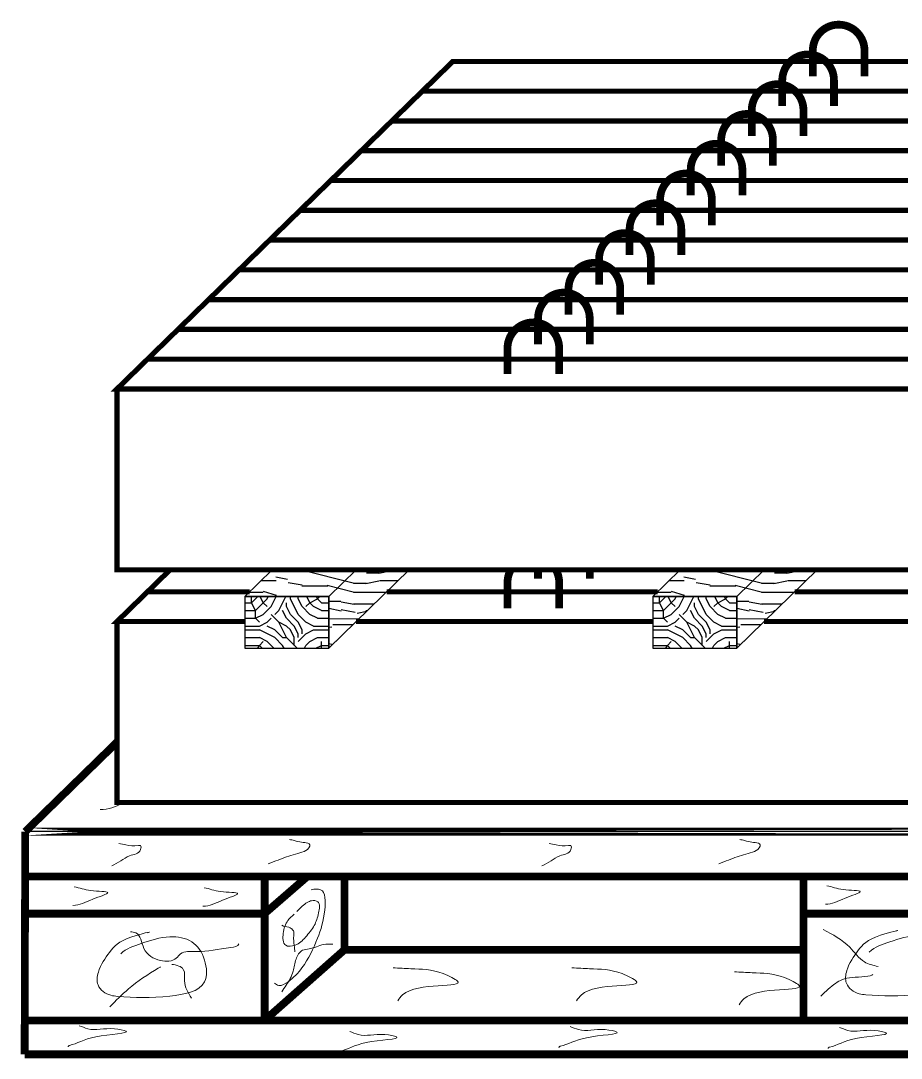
# Model space of a CAD drawing. Header units: millimetres. Extents: x -300689 to 10556, y -104928 to 107291.
# Drawn here: x -24193.1 to -24125, y 30360.6 to 30440.9 of the extents above; entities that cross this region are included whole.
import ezdxf

# ---------------------------------------------------------------- set-up
doc = ezdxf.new("R2010")
doc.units = ezdxf.units.MM
doc.layers.add('линии', color=7, linetype='Continuous')
doc.layers.add('Основная', color=7, linetype='Continuous', lineweight=30)

msp = doc.modelspace()

# ---------------------------------------------------------------- hatches: boundary and pattern name
at = {"layer": 'линии', "linetype": 'ByBlock', "ltscale": 0.25}
h = msp.add_hatch(dxfattribs=at)
h.set_pattern_fill('WOOD_01', color=256, scale=10, style=0, pattern_type=2)
h.set_pattern_definition([(0, (-3265.409, -12.41), (0, 10), [2, -8]), (8.9726, (-3265.3087, -17.80994), (60.000000294, 9.999976256), [1.92354, -190.43029]), (5.7105, (-3265.4087, -17.2099), (90.000001738, 9.999855072), [2.00998, -98.48876]), (344.5779, (-3265.4087, -14.20994), (109.9999951945, -29.9998733882), [3.00832, -297.82377]), (353.6599, (-3265.2087, -10.9099), (10.00000316, 2.043e-05), [1.81108, -88.74276]), (345.0686, (-3264.9087, -16.60994), (39.999999916, -9.999983694), [1.55242, -153.68932]), (348.6901, (-3268.4087, -10.81), (10.00000292, 3.71e-06), [4.07922, -46.91097]), (5.7105, (-3265.3087, -18.7099), (90.000001738, 9.999855072), [1.00499, -99.49375]), (0, (-3265.409, -14.51), (0, 10), [1, -9]), (0, (-3267.409, -13.31), (0, 10), [3, -7]), (11.3099, (-3265.4087, -11.81), (39.99999772, 9.99997436), [1.0198, -49.97039]), (2.7263, (-3266.4087, -15.50994), (200.00000295, 9.999960177), [2.10238, -208.13558]), (352.4054, (-3265.9087, -15.80994), (79.99999858, -9.999936836), [1.51327, -149.81417]), (0, (-3266.409, -19.61), (0, 10), [2, -8]), (358.8309, (-3267.4087, -20.10994), (10.0000018324, 7.6802e-06), [4.90102, -485.201]), (0, (-3267.409, -12.61), (0, 10), [1, -9]), (0, (-3266.409, -11.81), (0, 10), [1, -9]), (0, (-3270.909, -10.91), (0, 10), [1.5, -8.5]), (350.5377, (-3268.2087, -10.41), (10.00000077, 3.876e-06), [3.04138, -57.78624]), (0, (-3271.409, -10.41), (0, 10), [2, -8]), (0, (-3272.509, -19.41), (0, 10), [1.1, -8.9]), (0, (-3267.409, -18.91), (0, 10), [1, -9]), (0, (-3272.509, -18.61), (0, 10), [2.1, -7.9]), (5.4403, (-3267.4087, -18.00994), (99.9999970115, 9.999947836), [2.1095, -208.84072]), (0, (-3267.309, -17.21), (0, 10), [1.9, -8.1]), (0, (-3272.509, -17.01), (0, 10), [1.1, -8.9]), (358.8309, (-3271.3087, -15.40994), (10.0000018324, 7.6802e-06), [4.90102, -485.201]), (0, (-3270.409, -14.51), (0, 10), [1, -9]), (0, (-3271.409, -14.21), (0, 10), [1, -9]), (0, (-3267.409, -14.21), (0, 10), [2, -8]), (0, (-3269.409, -14.01), (0, 10), [1, -9]), (0, (-3271.409, -12.81), (0, 10), [2, -8]), (19.6538, (-3268.7087, -17.00994), (110.000002521, 39.999945747), [1.48661, -147.17406]), (11.3099, (-3270.4087, -14.21), (39.99999772, 9.99997436), [1.0198, -49.97039]), (11.3099, (-3266.4087, -14.71), (39.99999772, 9.99997436), [1.0198, -49.97039]), (5.7105, (-3269.4087, -10.9099), (90.000001738, 9.999855072), [1.00499, -99.49375]), (349.6952, (-3272.5087, -10.2099), (59.99999977, -9.999946967), [1.11803, -110.68535]), (348.6901, (-3271.4087, -19.41), (10.00000292, 3.71e-06), [1.0198, -49.97039]), (90, (-3270.409, -19.61), (-10, 6e-16), [0, -10]), (346.6076, (-3272.5087, -14.00994), (170.0000022497, -39.99969533), [2.1587, -213.71154]), (11.3099, (-3266.4087, -12.61), (39.99999772, 9.99997436), [1.0198, -49.97039]), (10.3048, (-3266.4087, -18.9099), (49.99999788, 9.999960443), [1.11803, -110.68535]), (348.6901, (-3269.4087, -14.51), (10.00000292, 3.71e-06), [1.0198, -49.97039]), (348.6901, (-3268.4087, -14.01), (10.00000292, 3.71e-06), [1.0198, -49.97039]), (341.5651, (-3272.5087, -15.01), (9.9999979, 1.168e-05), [1.26491, -30.35786]), (345.9638, (-3271.4087, -11.61), (9.99999606, 1.244e-05), [4.12311, -37.10794]), (343.3008, (-3269.4087, -10.9099), (69.999999577, -19.99993732), [3.13209, -101.27095]), (0, (-3269.409, -10.41), (0, 10), [1.2, -8.8]), (345.9638, (-3270.4087, -18.61), (9.99999606, 1.244e-05), [4.12311, -37.10794]), (345.9638, (-3271.4087, -17.91), (9.99999606, 1.244e-05), [4.12311, -37.10794]), (345.9638, (-3271.4087, -17.01), (9.99999606, 1.244e-05), [4.12311, -37.10794]), (349.6952, (-3272.5087, -12.6099), (59.99999977, -9.999946967), [1.11803, -110.68535]), (345.9638, (-3269.4087, -12.81), (9.99999606, 1.244e-05), [2.06155, -39.1695]), (349.6952, (-3272.5087, -15.8099), (59.99999977, -9.999946967), [1.11803, -110.68535]), (357.6141, (-3267.3087, -16.50994), (9.9999994592, 1.2264e-05), [2.40208, -237.80615]), (349.6952, (-3268.4087, -14.7099), (59.99999977, -9.999946967), [1.11803, -110.68535]), (12.5288, (-3267.3087, -14.9099), (40.000004785, 9.999993037), [0.92195, -91.27349]), (349.5626, (-3272.5087, -16.30994), (109.9999968247, -19.9998534352), [3.86394, -382.52955]), (351.8699, (-3268.7087, -17.01), (9.99999461, -2.42e-06), [1.41421, -69.29646]), (4.7636, (-3271.4087, -16.0099), (109.999999498, 9.999914496), [2.40832, -118.00762]), (0, (-3269.009, -15.81), (0, 10), [3.1, -6.9]), (344.7449, (-3272.5087, -11.3099), (39.999997121, -9.999983214), [1.14018, -112.87736]), (350.5377, (-3270.4087, -19.61), (10.00000077, 3.876e-06), [3.04138, -57.78624]), (340.0169, (-3272.5087, -17.5099), (29.999998804, -9.999993244), [1.17047, -115.87652]), (0, (-3264.409, -11.61), (0, 10), [0.5, -9.5]), (0, (-3264.409, -16.01), (0, 10), [1, -9]), (11.3099, (-3264.4087, -19.61), (39.99999772, 9.99997436), [1.0198, -49.97039]), (0, (-3264.309, -18.61), (0, 10), [1.8, -8.2]), (343.3008, (-3264.4087, -13.3099), (69.999999577, -19.99993732), [1.04403, -103.35901]), (348.0207, (-3264.3087, -15.40994), (189.9999961126, -40.0109770803), [1.84007, -335.50644]), (90, (-3264.409, -19.61), (-10, 6e-16), [0, -10]), (0, (-3263.409, -19.41), (0, 10), [0.9, -9.1]), (0, (-3263.409, -17.51), (0, 10), [0.9, -9.1]), (0, (-3263.409, -17.01), (0, 10), [0.9, -9.1]), (336.0376, (-3263.4087, -13.6099), (70.000000274, -29.999866517), [0.98489, -97.50362]), (348.5163, (-3263.40871, -12.40994), (49.9999998387, -10.0015547061), [0.91838, -652.15525]), (341.5651, (-3263.4087, -16.01), (9.9999979, 1.168e-05), [0.94868, -30.67408]), (347.4712, (-3263.4087, -11.1099), (50.000003204, -9.99999603), [0.92195, -91.27349])])
h.paths.add_polyline_path([(-24167.192, 30398.4413), (-24173.692, 30398.4413), (-24175.8118, 30396.3736), (-24169.3118, 30396.3736)])
h.paths.add_polyline_path([(-24163.091, 30398.4413), (-24167.192, 30398.4413), (-24169.3118, 30396.3736), (-24169.3118, 30392.3736)])
h = msp.add_hatch(dxfattribs=at)
h.set_pattern_fill('WOOD_01', color=256, scale=10, style=0, pattern_type=2)
h.set_pattern_definition([(0, (-3233.839, -12.41), (0, 10), [2, -8]), (8.9726, (-3233.7387, -17.80994), (60.000000294, 9.999976256), [1.92354, -190.43029]), (5.7105, (-3233.8387, -17.2099), (90.000001738, 9.999855072), [2.00998, -98.48876]), (344.5779, (-3233.8387, -14.20994), (109.9999951945, -29.9998733882), [3.00832, -297.82377]), (353.6599, (-3233.6387, -10.9099), (10.00000316, 2.043e-05), [1.81108, -88.74276]), (345.0686, (-3233.3387, -16.60994), (39.999999916, -9.999983694), [1.55242, -153.68932]), (348.6901, (-3236.8387, -10.81), (10.00000292, 3.71e-06), [4.07922, -46.91097]), (5.7105, (-3233.7387, -18.7099), (90.000001738, 9.999855072), [1.00499, -99.49375]), (0, (-3233.839, -14.51), (0, 10), [1, -9]), (0, (-3235.839, -13.31), (0, 10), [3, -7]), (11.3099, (-3233.8387, -11.81), (39.99999772, 9.99997436), [1.0198, -49.97039]), (2.7263, (-3234.8387, -15.50994), (200.00000295, 9.999960177), [2.10238, -208.13558]), (352.4054, (-3234.3387, -15.80994), (79.99999858, -9.999936836), [1.51327, -149.81417]), (0, (-3234.839, -19.61), (0, 10), [2, -8]), (358.8309, (-3235.8387, -20.10994), (10.0000018324, 7.6802e-06), [4.90102, -485.201]), (0, (-3235.839, -12.61), (0, 10), [1, -9]), (0, (-3234.839, -11.81), (0, 10), [1, -9]), (0, (-3239.339, -10.91), (0, 10), [1.5, -8.5]), (350.5377, (-3236.6387, -10.41), (10.00000077, 3.876e-06), [3.04138, -57.78624]), (0, (-3239.839, -10.41), (0, 10), [2, -8]), (0, (-3240.939, -19.41), (0, 10), [1.1, -8.9]), (0, (-3235.839, -18.91), (0, 10), [1, -9]), (0, (-3240.939, -18.61), (0, 10), [2.1, -7.9]), (5.4403, (-3235.8387, -18.00994), (99.9999970115, 9.999947836), [2.1095, -208.84072]), (0, (-3235.739, -17.21), (0, 10), [1.9, -8.1]), (0, (-3240.939, -17.01), (0, 10), [1.1, -8.9]), (358.8309, (-3239.7387, -15.40994), (10.0000018324, 7.6802e-06), [4.90102, -485.201]), (0, (-3238.839, -14.51), (0, 10), [1, -9]), (0, (-3239.839, -14.21), (0, 10), [1, -9]), (0, (-3235.839, -14.21), (0, 10), [2, -8]), (0, (-3237.839, -14.01), (0, 10), [1, -9]), (0, (-3239.839, -12.81), (0, 10), [2, -8]), (19.6538, (-3237.1387, -17.00994), (110.000002521, 39.999945747), [1.48661, -147.17406]), (11.3099, (-3238.8387, -14.21), (39.99999772, 9.99997436), [1.0198, -49.97039]), (11.3099, (-3234.8387, -14.71), (39.99999772, 9.99997436), [1.0198, -49.97039]), (5.7105, (-3237.8387, -10.9099), (90.000001738, 9.999855072), [1.00499, -99.49375]), (349.6952, (-3240.9387, -10.2099), (59.99999977, -9.999946967), [1.11803, -110.68535]), (348.6901, (-3239.8387, -19.41), (10.00000292, 3.71e-06), [1.0198, -49.97039]), (90, (-3238.839, -19.61), (-10, 6e-16), [0, -10]), (346.6076, (-3240.9387, -14.00994), (170.0000022497, -39.99969533), [2.1587, -213.71154]), (11.3099, (-3234.8387, -12.61), (39.99999772, 9.99997436), [1.0198, -49.97039]), (10.3048, (-3234.8387, -18.9099), (49.99999788, 9.999960443), [1.11803, -110.68535]), (348.6901, (-3237.8387, -14.51), (10.00000292, 3.71e-06), [1.0198, -49.97039]), (348.6901, (-3236.8387, -14.01), (10.00000292, 3.71e-06), [1.0198, -49.97039]), (341.5651, (-3240.9387, -15.01), (9.9999979, 1.168e-05), [1.26491, -30.35786]), (345.9638, (-3239.8387, -11.61), (9.99999606, 1.244e-05), [4.12311, -37.10794]), (343.3008, (-3237.8387, -10.9099), (69.999999577, -19.99993732), [3.13209, -101.27095]), (0, (-3237.839, -10.41), (0, 10), [1.2, -8.8]), (345.9638, (-3238.8387, -18.61), (9.99999606, 1.244e-05), [4.12311, -37.10794]), (345.9638, (-3239.8387, -17.91), (9.99999606, 1.244e-05), [4.12311, -37.10794]), (345.9638, (-3239.8387, -17.01), (9.99999606, 1.244e-05), [4.12311, -37.10794]), (349.6952, (-3240.9387, -12.6099), (59.99999977, -9.999946967), [1.11803, -110.68535]), (345.9638, (-3237.8387, -12.81), (9.99999606, 1.244e-05), [2.06155, -39.1695]), (349.6952, (-3240.9387, -15.8099), (59.99999977, -9.999946967), [1.11803, -110.68535]), (357.6141, (-3235.7387, -16.50994), (9.9999994592, 1.2264e-05), [2.40208, -237.80615]), (349.6952, (-3236.8387, -14.7099), (59.99999977, -9.999946967), [1.11803, -110.68535]), (12.5288, (-3235.7387, -14.9099), (40.000004785, 9.999993037), [0.92195, -91.27349]), (349.5626, (-3240.9387, -16.30994), (109.9999968247, -19.9998534352), [3.86394, -382.52955]), (351.8699, (-3237.1387, -17.01), (9.99999461, -2.42e-06), [1.41421, -69.29646]), (4.7636, (-3239.8387, -16.0099), (109.999999498, 9.999914496), [2.40832, -118.00762]), (0, (-3237.439, -15.81), (0, 10), [3.1, -6.9]), (344.7449, (-3240.9387, -11.3099), (39.999997121, -9.999983214), [1.14018, -112.87736]), (350.5377, (-3238.8387, -19.61), (10.00000077, 3.876e-06), [3.04138, -57.78624]), (340.0169, (-3240.9387, -17.5099), (29.999998804, -9.999993244), [1.17047, -115.87652]), (0, (-3232.839, -11.61), (0, 10), [0.5, -9.5]), (0, (-3232.839, -16.01), (0, 10), [1, -9]), (11.3099, (-3232.8387, -19.61), (39.99999772, 9.99997436), [1.0198, -49.97039]), (0, (-3232.739, -18.61), (0, 10), [1.8, -8.2]), (343.3008, (-3232.8387, -13.3099), (69.999999577, -19.99993732), [1.04403, -103.35901]), (348.0207, (-3232.7387, -15.40994), (189.9999961126, -40.0109770803), [1.84007, -335.50644]), (90, (-3232.839, -19.61), (-10, 6e-16), [0, -10]), (0, (-3231.839, -19.41), (0, 10), [0.9, -9.1]), (0, (-3231.839, -17.51), (0, 10), [0.9, -9.1]), (0, (-3231.839, -17.01), (0, 10), [0.9, -9.1]), (336.0376, (-3231.8387, -13.6099), (70.000000274, -29.999866517), [0.98489, -97.50362]), (348.5163, (-3231.83871, -12.40994), (49.9999998387, -10.0015547061), [0.91838, -652.15525]), (341.5651, (-3231.8387, -16.01), (9.9999979, 1.168e-05), [0.94868, -30.67408]), (347.4712, (-3231.8387, -11.1099), (50.000003204, -9.99999603), [0.92195, -91.27349])])
h.paths.add_polyline_path([(-24135.622, 30398.4413), (-24142.122, 30398.4413), (-24144.2418, 30396.3736), (-24137.7418, 30396.3736)])
h.paths.add_polyline_path([(-24131.521, 30398.4413), (-24135.622, 30398.4413), (-24137.7418, 30396.3736), (-24137.7418, 30392.3736)])
h = msp.add_hatch(dxfattribs=at)
h.set_pattern_fill('TRONCO', color=256, scale=6, style=0, pattern_type=2)
h.set_pattern_definition([(0, (-3332.479, -20.21), (6, 6), [1.8, -4.2]), (0, (-3332.479, -19.91), (6, 6), [1.8, -4.2]), (0, (-3332.179, -19.31), (6, 6), [1.2, -4.8]), (0, (-3331.879, -18.71), (6, 6), [0.9, -5.1]), (0, (-3331.879, -18.11), (6, 6), [0.6, -5.4]), (0, (-3333.379, -17.51), (6, 6), [0.3, -1.5, 0.3, -3.9]), (0, (-3332.479, -17.21), (6, 6), [0.3, -2.4, 0.9, -2.4]), (0, (-3331.279, -16.91), (6, 6), [0.3, -0.3, 0.3, -5.1]), (0, (-3331.579, -16.61), (6, 6), [0.3, -5.7]), (0, (-3331.879, -16.01), (6, 6), [0.9, -5.1]), (0, (-3331.879, -15.41), (6, 6), [1.2, -4.8]), (0, (-3332.179, -14.81), (6, 6), [1.5, -1.8, 0.3, -2.4]), (90, (-3334.579, -18.41), (-6, 6), [0.3, -0.6, 1.5, -3.6]), (90, (-3334.279, -17.81), (-6, 6), [0.3, -0.3, 0.9, -4.5]), (90, (-3333.979, -15.41), (-6, 6), [0.6, -5.4]), (90, (-3333.679, -17.81), (-6, 6), [1.2, -1.8, 0.3, -2.7]), (90, (-3333.379, -14.51), (-6, 6), [0.3, -5.7]), (90, (-3333.079, -17.51), (-6, 6), [0.9, -5.1]), (90, (-3332.479, -17.21), (-6, 6), [0.6, -5.4]), (90, (-3331.879, -17.21), (-6, 6), [0.3, -0.9, 0.9, -3.9]), (90, (-3331.579, -16.91), (-6, 6), [0.3, -5.7]), (90, (-3331.279, -18.11), (-6, 6), [0.84, -5.16]), (90, (-3330.979, -19.31), (-6, 6), [0.6, -5.4]), (90, (-3330.379, -16.91), (-6, 6), [0.3, -5.7]), (90, (-3329.779, -17.21), (-6, 6), [0.9, -5.1]), (90, (-3329.179, -17.21), (-6, 6), [0.9, -5.1]), (45, (-3330.0787, -19.61), (7e-16, 6), [0.42426, -0.42426, 0.42426, -7.21250137]), (45, (-3331.2787, -18.11), (7e-16, 6), [0.84852, -7.6367614]), (45, (-3333.6787, -15.11), (7e-16, 6), [0.84852, -7.6367614]), (45, (-3332.4787, -16.61), (7e-16, 6), [0.84852, -7.6367614]), (45, (-3332.1787, -17.81), (7e-16, 6), [0.84852, -7.6367614]), (45, (-3330.3787, -19.01), (7e-16, 6), [0.84852, -7.6367614]), (45, (-3330.9787, -18.71), (7e-16, 6), [1.272792, -7.2124894]), (45, (-3332.7787, -16.01), (7e-16, 6), [0.42426, -8.0610214]), (45, (-3333.0787, -15.41), (7e-16, 6), [0.42426, -8.0610214]), (45, (-3330.6787, -15.41), (7e-16, 6), [0.42426, -8.0610214]), (45, (-3333.0787, -18.41), (7e-16, 6), [0.42426, -8.0610214]), (45, (-3329.7787, -16.31), (7e-16, 6), [0.42426, -8.0610214]), (45, (-3331.8787, -16.91), (7e-16, 6), [0.42426, -8.0610214]), (45, (-3331.2787, -16.31), (7e-16, 6), [0.42426, -8.0610214]), (135, (-3331.5787, -17.51), (-6, 7e-16), [0.42426, -0.42426, 1.272792, -6.36396937]), (135, (-3330.6787, -17.51), (-6, 7e-16), [0.42426, -8.0610214]), (135, (-3330.6787, -19.61), (-6, 7e-16), [0.42426, -8.0610214]), (135, (-3331.8787, -18.11), (-6, 7e-16), [0.42426, -8.0610214]), (135, (-3330.9787, -16.91), (-6, 7e-16), [0.42426, -8.0610214]), (135, (-3332.4787, -18.41), (-6, 7e-16), [0.42426, -8.0610214]), (135, (-3330.0787, -18.41), (-6, 7e-16), [0.42426, -8.0610214]), (135, (-3334.2787, -20.21), (-6, 7e-16), [0.42426, -8.0610214]), (135, (-3333.9787, -19.91), (-6, 7e-16), [0.84852, -7.6367614]), (135, (-3333.6787, -19.61), (-6, 7e-16), [0.84852, -7.6367614]), (135, (-3333.0787, -19.61), (-6, 7e-16), [0.84852, -7.6367614]), (135, (-3332.7787, -19.01), (-6, 7e-16), [0.84852, -7.6367614]), (135, (-3330.3787, -16.61), (-6, 7e-16), [0.84852, -7.6367614]), (135, (-3329.1787, -19.61), (-6, 7e-16), [0.84852, -7.6367614]), (135, (-3328.8787, -14.81), (-6, 7e-16), [0.84852, -7.6367614]), (135, (-3328.8787, -15.41), (-6, 7e-16), [0.84852, -7.6367614]), (135, (-3329.4787, -15.71), (-6, 7e-16), [0.84852, -7.6367614]), (135, (-3333.6787, -15.71), (-6, 7e-16), [1.272792, -7.2124894]), (135, (-3329.7787, -16.31), (-6, 7e-16), [1.272792, -7.2124894]), (26.565051, (-3333.0787, -14.51), (6, 2e-09), [0.6708, -12.7456079]), (26.565051, (-3333.0787, -17.51), (6, 2e-09), [0.6708, -12.7456079]), (26.565051, (-3332.4787, -15.71), (6, 2e-09), [0.6708, -12.7456079]), (26.565051, (-3330.6787, -19.91), (6, 2e-09), [0.6708, -12.7456079]), (26.565051, (-3330.9787, -19.31), (6, 2e-09), [0.6708, -12.7456079]), (26.565051, (-3332.7787, -18.11), (6, 2e-09), [0.6708, -12.7456079]), (26.565051, (-3332.7787, -15.11), (6, 2e-09), [0.6708, -12.7456079]), (26.565051, (-3330.9787, -16.91), (6, 2e-09), [1.3416, -12.0748079]), (63.434949, (-3330.9787, -16.01), (3e-10, 6), [0.6708, -12.7456079]), (63.434949, (-3330.0787, -17.81), (3e-10, 6), [0.6708, -12.7456079]), (63.434949, (-3333.0787, -16.61), (3e-10, 6), [0.6708, -12.7456079]), (63.434949, (-3334.2787, -16.31), (3e-10, 6), [0.6708, -12.7456079]), (63.434949, (-3330.6787, -17.51), (3e-10, 6), [0.6708, -12.7456079]), (63.434949, (-3331.2787, -17.51), (3e-10, 6), [0.6708, -12.7456079]), (63.434949, (-3333.6787, -16.61), (3e-10, 6), [1.3416, -12.0748079]), (63.434949, (-3329.1787, -18.71), (3e-10, 6), [1.3416, -12.0748079]), (63.434949, (-3329.7787, -18.41), (3e-10, 6), [1.3416, -12.0748079]), (116.565051, (-3334.5787, -19.31), (-2e-09, 6), [0.6708, -12.7456079]), (116.565051, (-3334.5787, -16.01), (-2e-09, 6), [0.6708, -12.7456079]), (116.565051, (-3333.3787, -20.21), (-2e-09, 6), [0.6708, -12.7456079]), (116.565051, (-3333.9787, -14.81), (-2e-09, 6), [0.6708, -12.7456079]), (116.565051, (-3333.3787, -18.41), (-2e-09, 6), [0.6708, -12.7456079]), (116.565051, (-3332.1787, -17.81), (-2e-09, 6), [0.6708, -12.7456079]), (116.565051, (-3331.5787, -16.61), (-2e-09, 6), [0.6708, -12.7456079]), (116.565051, (-3334.2787, -19.01), (1.93e-06, 6.00000096), [0.6708, -12.7456079]), (116.565051, (-3332.7787, -18.11), (-2e-09, 6), [0.6708, -12.7456079]), (116.565051, (-3330.9787, -18.71), (-2e-09, 6), [0.6708, -12.7456079]), (116.565051, (-3330.3787, -18.11), (-2e-09, 6), [0.6708, -12.7456079]), (116.565051, (-3329.1787, -16.31), (-2e-09, 6), [0.6708, -12.7456079]), (116.565051, (-3333.6787, -14.51), (-2e-09, 6), [0.6708, -12.7456079]), (116.565051, (-3334.5787, -14.81), (-2e-09, 6), [1.3416, -12.0748079]), (116.565051, (-3333.6787, -19.01), (-2e-09, 6), [1.3416, -12.0748079]), (153.434949, (-3334.5787, -19.91), (-6, 3e-10), [0.6708, -12.7456079]), (153.434949, (-3329.4787, -20.21), (-6, 3e-10), [0.6708, -12.7456079]), (153.434949, (-3329.7787, -17.21), (-6, 3e-10), [0.6708, -12.7456079]), (153.434949, (-3332.1787, -19.31), (-6, 3e-10), [0.6708, -12.7456079]), (153.434949, (-3332.4787, -19.91), (-6, 3e-10), [0.6708, -12.7456079]), (153.434949, (-3331.8787, -18.71), (-6, 3e-10), [0.6708, -12.7456079]), (153.434949, (-3330.0787, -15.11), (-6, 3e-10), [0.6708, -12.7456079]), (153.434949, (-3329.4787, -14.81), (-6, 3e-10), [1.3416, -12.0748079])])
h.paths.add_polyline_path([(-24169.3118, 30396.3736), (-24175.8118, 30396.3736), (-24175.8118, 30392.3736), (-24169.3118, 30392.3736)])
h = msp.add_hatch(dxfattribs=at)
h.set_pattern_fill('TRONCO', color=256, scale=6, style=0, pattern_type=2)
h.set_pattern_definition([(0, (-3300.909, -20.21), (6, 6), [1.8, -4.2]), (0, (-3300.909, -19.91), (6, 6), [1.8, -4.2]), (0, (-3300.609, -19.31), (6, 6), [1.2, -4.8]), (0, (-3300.309, -18.71), (6, 6), [0.9, -5.1]), (0, (-3300.309, -18.11), (6, 6), [0.6, -5.4]), (0, (-3301.809, -17.51), (6, 6), [0.3, -1.5, 0.3, -3.9]), (0, (-3300.909, -17.21), (6, 6), [0.3, -2.4, 0.9, -2.4]), (0, (-3299.709, -16.91), (6, 6), [0.3, -0.3, 0.3, -5.1]), (0, (-3300.009, -16.61), (6, 6), [0.3, -5.7]), (0, (-3300.309, -16.01), (6, 6), [0.9, -5.1]), (0, (-3300.309, -15.41), (6, 6), [1.2, -4.8]), (0, (-3300.609, -14.81), (6, 6), [1.5, -1.8, 0.3, -2.4]), (90, (-3303.009, -18.41), (-6, 6), [0.3, -0.6, 1.5, -3.6]), (90, (-3302.709, -17.81), (-6, 6), [0.3, -0.3, 0.9, -4.5]), (90, (-3302.409, -15.41), (-6, 6), [0.6, -5.4]), (90, (-3302.109, -17.81), (-6, 6), [1.2, -1.8, 0.3, -2.7]), (90, (-3301.809, -14.51), (-6, 6), [0.3, -5.7]), (90, (-3301.509, -17.51), (-6, 6), [0.9, -5.1]), (90, (-3300.909, -17.21), (-6, 6), [0.6, -5.4]), (90, (-3300.309, -17.21), (-6, 6), [0.3, -0.9, 0.9, -3.9]), (90, (-3300.009, -16.91), (-6, 6), [0.3, -5.7]), (90, (-3299.709, -18.11), (-6, 6), [0.84, -5.16]), (90, (-3299.409, -19.31), (-6, 6), [0.6, -5.4]), (90, (-3298.809, -16.91), (-6, 6), [0.3, -5.7]), (90, (-3298.209, -17.21), (-6, 6), [0.9, -5.1]), (90, (-3297.609, -17.21), (-6, 6), [0.9, -5.1]), (45, (-3298.5087, -19.61), (7e-16, 6), [0.42426, -0.42426, 0.42426, -7.21250137]), (45, (-3299.7087, -18.11), (7e-16, 6), [0.84852, -7.6367614]), (45, (-3302.1087, -15.11), (7e-16, 6), [0.84852, -7.6367614]), (45, (-3300.9087, -16.61), (7e-16, 6), [0.84852, -7.6367614]), (45, (-3300.6087, -17.81), (7e-16, 6), [0.84852, -7.6367614]), (45, (-3298.8087, -19.01), (7e-16, 6), [0.84852, -7.6367614]), (45, (-3299.4087, -18.71), (7e-16, 6), [1.272792, -7.2124894]), (45, (-3301.2087, -16.01), (7e-16, 6), [0.42426, -8.0610214]), (45, (-3301.5087, -15.41), (7e-16, 6), [0.42426, -8.0610214]), (45, (-3299.1087, -15.41), (7e-16, 6), [0.42426, -8.0610214]), (45, (-3301.5087, -18.41), (7e-16, 6), [0.42426, -8.0610214]), (45, (-3298.2087, -16.31), (7e-16, 6), [0.42426, -8.0610214]), (45, (-3300.3087, -16.91), (7e-16, 6), [0.42426, -8.0610214]), (45, (-3299.7087, -16.31), (7e-16, 6), [0.42426, -8.0610214]), (135, (-3300.0087, -17.51), (-6, 7e-16), [0.42426, -0.42426, 1.272792, -6.36396937]), (135, (-3299.1087, -17.51), (-6, 7e-16), [0.42426, -8.0610214]), (135, (-3299.1087, -19.61), (-6, 7e-16), [0.42426, -8.0610214]), (135, (-3300.3087, -18.11), (-6, 7e-16), [0.42426, -8.0610214]), (135, (-3299.4087, -16.91), (-6, 7e-16), [0.42426, -8.0610214]), (135, (-3300.9087, -18.41), (-6, 7e-16), [0.42426, -8.0610214]), (135, (-3298.5087, -18.41), (-6, 7e-16), [0.42426, -8.0610214]), (135, (-3302.7087, -20.21), (-6, 7e-16), [0.42426, -8.0610214]), (135, (-3302.4087, -19.91), (-6, 7e-16), [0.84852, -7.6367614]), (135, (-3302.1087, -19.61), (-6, 7e-16), [0.84852, -7.6367614]), (135, (-3301.5087, -19.61), (-6, 7e-16), [0.84852, -7.6367614]), (135, (-3301.2087, -19.01), (-6, 7e-16), [0.84852, -7.6367614]), (135, (-3298.8087, -16.61), (-6, 7e-16), [0.84852, -7.6367614]), (135, (-3297.6087, -19.61), (-6, 7e-16), [0.84852, -7.6367614]), (135, (-3297.3087, -14.81), (-6, 7e-16), [0.84852, -7.6367614]), (135, (-3297.3087, -15.41), (-6, 7e-16), [0.84852, -7.6367614]), (135, (-3297.9087, -15.71), (-6, 7e-16), [0.84852, -7.6367614]), (135, (-3302.1087, -15.71), (-6, 7e-16), [1.272792, -7.2124894]), (135, (-3298.2087, -16.31), (-6, 7e-16), [1.272792, -7.2124894]), (26.565051, (-3301.5087, -14.51), (6, 2e-09), [0.6708, -12.7456079]), (26.565051, (-3301.5087, -17.51), (6, 2e-09), [0.6708, -12.7456079]), (26.565051, (-3300.9087, -15.71), (6, 2e-09), [0.6708, -12.7456079]), (26.565051, (-3299.1087, -19.91), (6, 2e-09), [0.6708, -12.7456079]), (26.565051, (-3299.4087, -19.31), (6, 2e-09), [0.6708, -12.7456079]), (26.565051, (-3301.2087, -18.11), (6, 2e-09), [0.6708, -12.7456079]), (26.565051, (-3301.2087, -15.11), (6, 2e-09), [0.6708, -12.7456079]), (26.565051, (-3299.4087, -16.91), (6, 2e-09), [1.3416, -12.0748079]), (63.434949, (-3299.4087, -16.01), (3e-10, 6), [0.6708, -12.7456079]), (63.434949, (-3298.5087, -17.81), (3e-10, 6), [0.6708, -12.7456079]), (63.434949, (-3301.5087, -16.61), (3e-10, 6), [0.6708, -12.7456079]), (63.434949, (-3302.7087, -16.31), (3e-10, 6), [0.6708, -12.7456079]), (63.434949, (-3299.1087, -17.51), (3e-10, 6), [0.6708, -12.7456079]), (63.434949, (-3299.7087, -17.51), (3e-10, 6), [0.6708, -12.7456079]), (63.434949, (-3302.1087, -16.61), (3e-10, 6), [1.3416, -12.0748079]), (63.434949, (-3297.6087, -18.71), (3e-10, 6), [1.3416, -12.0748079]), (63.434949, (-3298.2087, -18.41), (3e-10, 6), [1.3416, -12.0748079]), (116.565051, (-3303.0087, -19.31), (-2e-09, 6), [0.6708, -12.7456079]), (116.565051, (-3303.0087, -16.01), (-2e-09, 6), [0.6708, -12.7456079]), (116.565051, (-3301.8087, -20.21), (-2e-09, 6), [0.6708, -12.7456079]), (116.565051, (-3302.4087, -14.81), (-2e-09, 6), [0.6708, -12.7456079]), (116.565051, (-3301.8087, -18.41), (-2e-09, 6), [0.6708, -12.7456079]), (116.565051, (-3300.6087, -17.81), (-2e-09, 6), [0.6708, -12.7456079]), (116.565051, (-3300.0087, -16.61), (-2e-09, 6), [0.6708, -12.7456079]), (116.565051, (-3302.7087, -19.01), (1.93e-06, 6.00000096), [0.6708, -12.7456079]), (116.565051, (-3301.2087, -18.11), (-2e-09, 6), [0.6708, -12.7456079]), (116.565051, (-3299.4087, -18.71), (-2e-09, 6), [0.6708, -12.7456079]), (116.565051, (-3298.8087, -18.11), (-2e-09, 6), [0.6708, -12.7456079]), (116.565051, (-3297.6087, -16.31), (-2e-09, 6), [0.6708, -12.7456079]), (116.565051, (-3302.1087, -14.51), (-2e-09, 6), [0.6708, -12.7456079]), (116.565051, (-3303.0087, -14.81), (-2e-09, 6), [1.3416, -12.0748079]), (116.565051, (-3302.1087, -19.01), (-2e-09, 6), [1.3416, -12.0748079]), (153.434949, (-3303.0087, -19.91), (-6, 3e-10), [0.6708, -12.7456079]), (153.434949, (-3297.9087, -20.21), (-6, 3e-10), [0.6708, -12.7456079]), (153.434949, (-3298.2087, -17.21), (-6, 3e-10), [0.6708, -12.7456079]), (153.434949, (-3300.6087, -19.31), (-6, 3e-10), [0.6708, -12.7456079]), (153.434949, (-3300.9087, -19.91), (-6, 3e-10), [0.6708, -12.7456079]), (153.434949, (-3300.3087, -18.71), (-6, 3e-10), [0.6708, -12.7456079]), (153.434949, (-3298.5087, -15.11), (-6, 3e-10), [0.6708, -12.7456079]), (153.434949, (-3297.9087, -14.81), (-6, 3e-10), [1.3416, -12.0748079])])
h.paths.add_polyline_path([(-24137.7418, 30396.3736), (-24144.2418, 30396.3736), (-24144.2418, 30392.3736), (-24137.7418, 30392.3736)])

# ---------------------------------------------------------------- linework, layer by layer
for p, q in [((-24175.8118, 30396.3736), (-24173.692, 30398.4413)), ((-24169.3118, 30396.3736), (-24167.192, 30398.4413)), ((-24169.3118, 30392.3736), (-24163.091, 30398.4413)), ((-24059.7453, 30378.1947), (-24192.7922, 30378.1814))]:
    msp.add_line(p, q, dxfattribs=at)
at = {"layer": 'линии', "linetype": 'ByBlock', "ltscale": 0.25, "const_width": 0.6}
for points in [[(-24131.8522, 30436.6352), (-24131.8522, 30438.6352, -0.4142136), (-24129.8522, 30440.6352), (-24129.8522, 30440.6352, -0.4142136), (-24127.8522, 30438.6352), (-24127.8522, 30436.6352)], [(-24134.2146, 30434.331), (-24134.2146, 30436.331, -0.4142136), (-24132.2146, 30438.331), (-24132.2146, 30438.331, -0.4142136), (-24130.2146, 30436.331), (-24130.2146, 30434.331)], [(-24136.5769, 30432.0269), (-24136.5769, 30434.0269, -0.4142136), (-24134.5769, 30436.0269), (-24134.5769, 30436.0269, -0.4142136), (-24132.5769, 30434.0269), (-24132.5769, 30432.0269)], [(-24138.9393, 30429.7227), (-24138.9393, 30431.7227, -0.4142136), (-24136.9393, 30433.7227), (-24136.9393, 30433.7227, -0.4142136), (-24134.9393, 30431.7227), (-24134.9393, 30429.7227)], [(-24141.3017, 30427.4185), (-24141.3017, 30429.4185, -0.4142136), (-24139.3017, 30431.4185), (-24139.3017, 30431.4185, -0.4142136), (-24137.3017, 30429.4185), (-24137.3017, 30427.4185)], [(-24143.664, 30425.1143), (-24143.664, 30427.1143, -0.4142136), (-24141.664, 30429.1143), (-24141.664, 30429.1143, -0.4142136), (-24139.664, 30427.1143), (-24139.664, 30425.1143)], [(-24146.0264, 30422.8101), (-24146.0264, 30424.8101, -0.4142136), (-24144.0264, 30426.8101), (-24144.0264, 30426.8101, -0.4142136), (-24142.0264, 30424.8101), (-24142.0264, 30422.8101)], [(-24148.3887, 30420.5059), (-24148.3887, 30422.5059, -0.4142136), (-24146.3887, 30424.5059), (-24146.3887, 30424.5059, -0.4142136), (-24144.3887, 30422.5059), (-24144.3887, 30420.5059)], [(-24150.7511, 30418.2017), (-24150.7511, 30420.2017, -0.4142136), (-24148.7511, 30422.2017), (-24148.7511, 30422.2017, -0.4142136), (-24146.7511, 30420.2017), (-24146.7511, 30418.2017)], [(-24153.1134, 30415.8976), (-24153.1134, 30417.8976, -0.4142136), (-24151.1134, 30419.8976), (-24151.1134, 30419.8976, -0.4142136), (-24149.1134, 30417.8976), (-24149.1134, 30415.8976)], [(-24155.4758, 30413.5934), (-24155.4758, 30415.5934, -0.4142136), (-24153.4758, 30417.5934), (-24153.4758, 30417.5934, -0.4142136), (-24151.4758, 30415.5934), (-24151.4758, 30413.5934)], [(-24155.4758, 30395.4597), (-24155.4758, 30397.4597, -0.1289589), (-24155.2183, 30398.4413, -0.1289589)], [(-24151.7332, 30398.4413, -0.1289589), (-24151.4758, 30397.4597), (-24151.4758, 30395.4597)]]:
    msp.add_lwpolyline(points, format="xyb", dxfattribs=at)
at = {"layer": 'линии', "linetype": 'ByBlock', "ltscale": 0.25}
for points, const_width in [([(-24162.0684, 30435.4831), (-24159.7061, 30437.7873), (-24097.6361, 30437.7873), (-24099.9984, 30435.4831), (-24097.6361, 30437.7873), (-24035.5661, 30437.7873), (-24037.9284, 30435.4831), (-24035.5661, 30437.7873), (-24035.5661, 30423.7873), (-24037.9284, 30421.4831)], 0.4), ([(-24164.4308, 30433.179), (-24162.0684, 30435.4831), (-24099.9984, 30435.4831), (-24102.3608, 30433.179), (-24099.9984, 30435.4831), (-24037.9284, 30435.4831), (-24040.2908, 30433.179), (-24037.9284, 30435.4831), (-24037.9284, 30421.4831), (-24040.2908, 30419.179)], 0.4), ([(-24166.7931, 30430.8748), (-24164.4308, 30433.179), (-24102.3608, 30433.179), (-24104.7231, 30430.8748), (-24102.3608, 30433.179), (-24040.2908, 30433.179), (-24042.6531, 30430.8748), (-24040.2908, 30433.179), (-24040.2908, 30419.179), (-24042.6531, 30416.8748)], 0.4), ([(-24169.1555, 30428.5706), (-24166.7931, 30430.8748), (-24104.7231, 30430.8748), (-24107.0855, 30428.5706), (-24104.7231, 30430.8748), (-24042.6531, 30430.8748), (-24045.0155, 30428.5706), (-24042.6531, 30430.8748), (-24042.6531, 30416.8748), (-24045.0155, 30414.5706)], 0.4), ([(-24171.5178, 30426.2664), (-24169.1555, 30428.5706), (-24107.0855, 30428.5706), (-24109.4478, 30426.2664), (-24107.0855, 30428.5706), (-24045.0155, 30428.5706), (-24047.3778, 30426.2664), (-24045.0155, 30428.5706), (-24045.0155, 30414.5706), (-24047.3778, 30412.2664)], 0.4), ([(-24173.8802, 30423.9622), (-24171.5178, 30426.2664), (-24109.4478, 30426.2664), (-24111.8102, 30423.9622), (-24109.4478, 30426.2664), (-24047.3778, 30426.2664), (-24049.7402, 30423.9622), (-24047.3778, 30426.2664), (-24047.3778, 30412.2664), (-24049.7402, 30409.9622)], 0.4), ([(-24176.2425, 30421.658), (-24173.8802, 30423.9622), (-24111.8102, 30423.9622), (-24114.1725, 30421.658), (-24111.8102, 30423.9622), (-24049.7402, 30423.9622), (-24052.1025, 30421.658), (-24049.7402, 30423.9622), (-24049.7402, 30409.9622), (-24052.1025, 30407.658)], 0.4), ([(-24178.6049, 30419.3538), (-24176.2425, 30421.658), (-24114.1725, 30421.658), (-24116.5349, 30419.3538), (-24114.1725, 30421.658), (-24052.1025, 30421.658), (-24054.4649, 30419.3538), (-24052.1025, 30421.658), (-24052.1025, 30407.658), (-24054.4649, 30405.3538)], 0.4), ([(-24180.9673, 30417.0496), (-24178.6049, 30419.3538), (-24116.5349, 30419.3538), (-24118.8973, 30417.0496), (-24116.5349, 30419.3538), (-24054.4649, 30419.3538), (-24056.8273, 30417.0496), (-24054.4649, 30419.3538), (-24054.4649, 30405.3538), (-24056.8273, 30403.0496)], 0.4), ([(-24183.3296, 30414.7455), (-24180.9673, 30417.0496), (-24118.8973, 30417.0496), (-24121.2596, 30414.7455), (-24118.8973, 30417.0496), (-24056.8273, 30417.0496), (-24059.1896, 30414.7455), (-24056.8273, 30417.0496), (-24056.8273, 30403.0496), (-24059.1896, 30400.7455)], 0.4), ([(-24183.3296, 30414.7455), (-24185.692, 30412.4413), (-24185.692, 30398.4413), (-24123.622, 30398.4413), (-24123.622, 30412.4413), (-24185.692, 30412.4413), (-24183.3296, 30414.7455), (-24121.2596, 30414.7455), (-24123.622, 30412.4413)], 0.4), ([(-24181.591, 30398.4413), (-24185.692, 30394.4413), (-24175.8118, 30394.4413)], 0.4), ([(-24153.1134, 30397.7639), (-24153.1134, 30398.4413)], 0.6), ([(-24149.1134, 30398.4413), (-24149.1134, 30397.7639)], 0.6), ([(-24135.622, 30394.4413), (-24123.622, 30394.4413), (-24119.521, 30398.4413), (-24121.2596, 30396.7455), (-24133.2596, 30396.7455), (-24121.2596, 30396.7455), (-24123.622, 30394.4413), (-24113.7418, 30394.4413)], 0.4), ([(-24175.4306, 30396.7455), (-24183.3296, 30396.7455)], 0.4), ([(-24143.8606, 30396.7455), (-24164.8296, 30396.7455)], 0.4), ([(-24185.692, 30394.4413), (-24175.8118, 30394.4413)], 0.4), ([(-24135.622, 30394.4413), (-24123.622, 30394.4413), (-24123.622, 30380.4413), (-24185.692, 30380.4413), (-24185.692, 30394.4413)], 0.4), ([(-24167.192, 30394.4413), (-24144.2418, 30394.4413)], 0.4), ([(-24167.192, 30394.4413), (-24144.2418, 30394.4413)], 0.4)]:
    msp.add_lwpolyline(points, dxfattribs=dict(at, const_width=const_width))
for points in [[(-24173.692, 30398.4413), (-24175.8118, 30396.3736), (-24169.3118, 30396.3736), (-24167.192, 30398.4413), (-24169.3118, 30396.3736), (-24175.8118, 30396.3736), (-24175.8118, 30392.3736), (-24169.3118, 30392.3736), (-24169.3118, 30396.3736), (-24169.3118, 30392.3736), (-24163.091, 30398.4413)], [(-24142.122, 30398.4413), (-24144.2418, 30396.3736), (-24137.7418, 30396.3736), (-24135.622, 30398.4413), (-24137.7418, 30396.3736), (-24144.2418, 30396.3736), (-24144.2418, 30392.3736), (-24137.7418, 30392.3736), (-24137.7418, 30396.3736), (-24137.7418, 30392.3736), (-24131.521, 30398.4413)]]:
    msp.add_lwpolyline(points, dxfattribs=at)
msp.add_lwpolyline([(-24175.8118, 30392.3736), (-24169.3118, 30392.3736), (-24169.3118, 30396.3736), (-24175.8118, 30396.3736)], close=True, dxfattribs=at)
at = {"layer": 'линии', "color": 0, "const_width": 0.6}
for points in [[(-24192.7922, 30378.1814), (-24185.692, 30385.1068)], [(-24192.8382, 30360.9444), (-24192.7922, 30378.1814)], [(-24059.7559, 30374.7019), (-24192.8015, 30374.7019)], [(-24174.2669, 30371.8409), (-24170.9594, 30374.7101)], [(-24174.265, 30371.8341), (-24174.265, 30374.7057), (-24174.265, 30363.5823)], [(-24168.0914, 30369.0364), (-24168.0868, 30374.7019)], [(-24132.5716, 30363.5737), (-24132.5716, 30374.7019)], [(-24192.8091, 30371.8341), (-24174.265, 30371.8341)], [(-24174.283, 30371.8341), (-24190.0677, 30371.8341)], [(-24116.7779, 30371.8323), (-24132.5626, 30371.8323)], [(-24174.265, 30363.5823), (-24168.0912, 30369.0365)], [(-24132.5727, 30369.0364), (-24168.0909, 30369.0364)], [(-24059.7532, 30363.5737), (-24192.8312, 30363.5737)], [(-24059.7559, 30360.9444), (-24192.8382, 30360.9444)]]:
    msp.add_lwpolyline(points, dxfattribs=at)
msp.add_lwpolyline([(-24192.7922, 30378.1814), (-24183.4844, 30378.1814)], close=True, dxfattribs=at)
at = {"layer": 'линии', "color": 0, "lineweight": 20}
for points, knots in [([(-24184.9986, 30380.4413), (-24185.0903, 30380.4111), (-24185.4727, 30380.3039), (-24186.0813, 30379.9651), (-24186.6836, 30379.9116), (-24186.9913, 30379.8842)], [2.4341155, 2.4341155, 2.4341155, 2.4341155, 2.7189031, 3.5941889, 4.5087089, 4.5087089, 4.5087089, 4.5087089]), ([(-24172.9372, 30370.9311), (-24172.7801, 30370.8329), (-24172.4896, 30370.8295), (-24172.1816, 30370.6858), (-24171.9731, 30370.4654), (-24172.0282, 30370.0376), (-24172.0307, 30369.8071), (-24171.9876, 30369.4534), (-24171.929, 30368.8742)], [0, 0, 0, 0, 1.3800891, 2.0265473, 2.5046732, 3.5427233, 4.7470692, 5.1327537, 5.1327537, 5.1327537, 5.1327537]), ([(-24127.2083, 30367.1289), (-24127.3198, 30366.9381), (-24129.1383, 30366.9711), (-24130.1082, 30366.512), (-24130.8458, 30365.8207), (-24131.2316, 30365.4591)], [0.741756, 0.741756, 0.741756, 0.741756, 3.9290107, 7.3359697, 11.0719072, 11.0719072, 11.0719072, 11.0719072])]:
    msp.add_open_spline(points, degree=3, knots=knots, dxfattribs=at)
for points in [[(-24186.1024, 30375.5312), (-24185.4008, 30375.9222), (-24184.7127, 30376.3133), (-24183.8627, 30376.7988), (-24183.8762, 30377.109), (-24184.0381, 30377.109), (-24185.0095, 30377.1494), (-24185.5492, 30377.2708)], [(-24173.983, 30375.6919), (-24173.2118, 30375.9831), (-24171.875, 30376.4456), (-24170.7782, 30377.0622), (-24170.7611, 30377.165), (-24170.9153, 30377.2849), (-24171.4076, 30377.3628), (-24171.9779, 30377.4904), (-24172.3549, 30377.5761)], [(-24152.8086, 30375.5312), (-24152.107, 30375.9222), (-24151.4189, 30376.3133), (-24150.5689, 30376.7988), (-24150.5824, 30377.109), (-24150.7443, 30377.109), (-24151.7158, 30377.1494), (-24152.2554, 30377.2708)], [(-24139.1346, 30375.6919), (-24138.3634, 30375.9831), (-24137.0266, 30376.4456), (-24135.9298, 30377.0622), (-24135.9127, 30377.165), (-24136.0669, 30377.2849), (-24136.5592, 30377.3628), (-24137.1295, 30377.4904), (-24137.5065, 30377.5761)], [(-24170.6558, 30373.689), (-24169.9351, 30373.689), (-24169.6148, 30372.1283), (-24170.1754, 30369.9274), (-24171.3765, 30367.6464), (-24172.4576, 30366.5659), (-24173.1783, 30366.2857), (-24173.4986, 30366.4458)], [(-24171.7726, 30371.99), (-24171.3587, 30372.4233), (-24170.9645, 30372.6991), (-24170.6295, 30372.837), (-24170.1565, 30372.7582), (-24170.0973, 30371.8915), (-24170.4246, 30370.9214), (-24171.1025, 30370.0201), (-24171.9105, 30369.3898), (-24172.6397, 30369.3898), (-24172.8305, 30370.3105), (-24172.4624, 30371.3005), (-24171.9893, 30371.793)], [(-24168.9974, 30369.4764), (-24169.7036, 30369.4428), (-24170.8301, 30369.1067), (-24171.3346, 30369.0058), (-24171.839, 30368.3168), (-24172.0576, 30367.3757), (-24172.5957, 30366.3001), (-24172.9488, 30365.796)]]:
    msp.add_spline(points, degree=3, dxfattribs=at)
for points, start_tangent, end_tangent in [([(-24189.0002, 30373.9099), (-24187.7159, 30373.6137), (-24186.4068, 30373.4656), (-24187.5677, 30372.9472), (-24189.099, 30372.4782)], (0.9864081, -0.164314), (-1, 0)), ([(-24178.9478, 30373.8359), (-24177.6634, 30373.5397), (-24176.3544, 30373.3915), (-24177.5152, 30372.8731), (-24179.0466, 30372.4041)], (0.9864081, -0.164314), (-1, 0)), ([(-24130.7781, 30373.9945), (-24129.4937, 30373.6982), (-24128.1847, 30373.5501), (-24129.3455, 30373.0317), (-24130.8769, 30372.5627)], (0.9864081, -0.164314), (-1, 0)), ([(-24185.3944, 30368.7249), (-24183.8154, 30369.5274), (-24181.5941, 30370.0356), (-24179.908, 30369.6611), (-24178.9178, 30368.2434), (-24178.9178, 30366.5582), (-24181.5941, 30365.4616), (-24185.662, 30365.4348), (-24186.1705, 30365.515), (-24187.1607, 30366.3175), (-24187.1339, 30367.3072), (-24186.2775, 30368.8319), (-24184.538, 30370.0356), (-24183.2534, 30370.3833), (-24183.3604, 30370.3566)], (0.7072885, 0.706925), (-0.9922861, -0.1239691)), ([(-24176.2512, 30369.4934), (-24176.8764, 30369.2256), (-24179.5854, 30368.8983), (-24180.7762, 30368.7198), (-24181.1037, 30368.3925), (-24182.3242, 30368.214), (-24183.6043, 30369.1363), (-24184.2295, 30370.3562), (-24184.6476, 30370.4185)], (-0.395843, -0.9183182), (-1, 0)), ([(-24127.4824, 30368.8506), (-24125.9034, 30369.653), (-24123.6821, 30370.1613), (-24121.996, 30369.7868), (-24121.0058, 30368.3691), (-24121.0058, 30366.6839), (-24123.6821, 30365.5872), (-24127.75, 30365.5605), (-24128.2585, 30365.6407), (-24129.2487, 30366.4432), (-24129.222, 30367.4329), (-24128.3655, 30368.9576), (-24126.626, 30370.1613), (-24125.3414, 30370.509), (-24125.4484, 30370.4822)], (0.7072885, 0.706925), (-0.9922861, -0.1239691)), ([(-24188.6062, 30363.1566), (-24187.9597, 30362.9274), (-24185.8953, 30362.9274), (-24184.9986, 30362.7398), (-24187.3341, 30362.3021), (-24189.3778, 30361.6352), (-24189.4195, 30361.6143), (-24189.482, 30361.5309), (-24189.4794, 30361.5586)], (0.956931, -0.2903155), (-0.8945261, -0.4470157)), ([(-24150.6348, 30363.0899), (-24149.9883, 30362.8606), (-24147.9239, 30362.8606), (-24147.0272, 30362.6731), (-24149.3627, 30362.2354), (-24151.4063, 30361.5684), (-24151.4481, 30361.5476), (-24151.5106, 30361.4642), (-24151.508, 30361.4919)], (0.956931, -0.2903155), (-0.8945261, -0.4470157)), ([(-24129.7933, 30363.0262), (-24129.1468, 30362.7969), (-24127.0824, 30362.7969), (-24126.1857, 30362.6093), (-24128.5212, 30362.1717), (-24130.5649, 30361.5047), (-24130.6066, 30361.4839), (-24130.6691, 30361.4005), (-24130.6665, 30361.4282)], (0.956931, -0.2903155), (-0.8945261, -0.4470157)), ([(-24167.681, 30362.7108), (-24167.0346, 30362.4815), (-24164.9701, 30362.4815), (-24164.0734, 30362.294), (-24166.409, 30361.8563), (-24168.4526, 30361.1893), (-24168.4943, 30361.1685), (-24168.5569, 30361.0851), (-24168.5543, 30361.1128)], (0.956931, -0.2903155), (-0.8945261, -0.4470157))]:
    msp.add_spline(points, degree=3, dxfattribs=dict(at, start_tangent=start_tangent, end_tangent=end_tangent))
for points, start_tangent in [([(-24131.0403, 30370.6088), (-24128.9946, 30369.2287), (-24127.8576, 30368.1041), (-24126.8043, 30367.745)], (0.9998631, 0.0165453)), ([(-24186.2468, 30364.6182), (-24184.8018, 30366.0076), (-24182.4972, 30367.6163), (-24182.3143, 30367.726)], (0.948731, 0.3160846)), ([(-24181.4547, 30367.9088), (-24180.9059, 30367.7808), (-24180.5584, 30367.5249), (-24180.467, 30366.6474), (-24179.9183, 30365.2946)], (-0.8945148, 0.4470383)), ([(-24164.331, 30367.6497), (-24162.9549, 30367.5741), (-24160.4435, 30367.1962), (-24159.3498, 30366.6159), (-24163.5895, 30365.5633), (-24163.9676, 30365.0775)], (0.9997548, -0.0221443)), ([(-24150.4964, 30367.6497), (-24149.1203, 30367.5741), (-24146.6089, 30367.1962), (-24145.5152, 30366.6159), (-24149.7549, 30365.5633), (-24150.133, 30365.0775)], (0.9997548, -0.0221443)), ([(-24137.9196, 30367.3398), (-24136.5435, 30367.2642), (-24134.0321, 30366.8863), (-24132.9384, 30366.306), (-24137.1781, 30365.2534), (-24137.5562, 30364.7676)], (0.9997548, -0.0221443))]:
    msp.add_spline(points, degree=3, dxfattribs=dict(at, start_tangent=start_tangent))
at = {"layer": 'Основная'}
msp.add_lwpolyline([(-24059.6327, 30378.1814, 0.6, 0.6, 0), (-24091.7957, 30378.1814, 0.6, 0.6, 0), (-24160.6163, 30378.1814, 0.6, 0.6, 0), (-24183.4844, 30378.1814, 0, 0, 0)], format="xyseb", close=True, dxfattribs=at)

doc.saveas('drawing.dxf')
